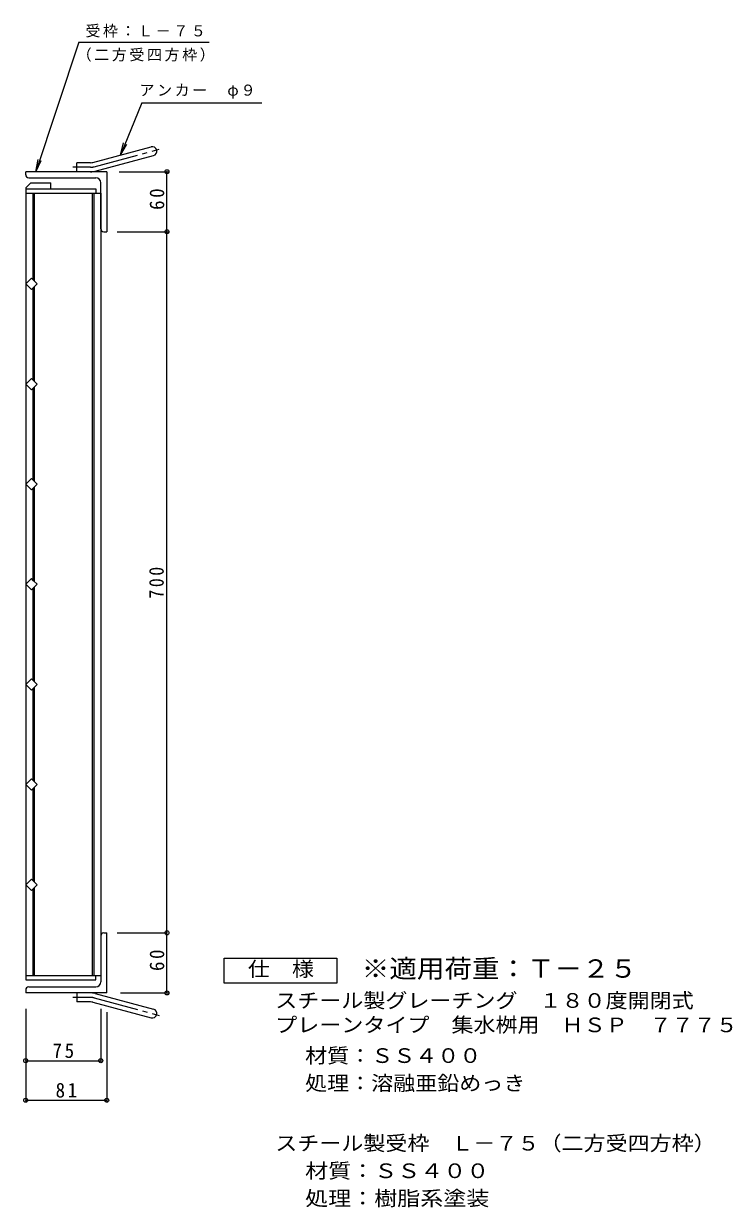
# Model space of a CAD drawing. Units: millimetres, scale not verified. Extents: x -868 to 906, y -688 to 666.
# Drawn here: x 199 to 906, y -558 to 624 of the extents above; entities that cross this region are included whole.
import ezdxf
from ezdxf.enums import TextEntityAlignment as Align

# ---------------------------------------------------------------- set-up
doc = ezdxf.new("R2010")
doc.units = ezdxf.units.MM
doc.header["$LTSCALE"] = 5
doc.header["$PDMODE"] = 32
doc.header["$PDSIZE"] = 4
doc.linetypes.add('CHAIN2', pattern=[12, 9, -1, 1, -1])
for name, color, linetype, lineweight in [('B-1', 2, 'Continuous', 9), ('B-2', 3, 'Continuous', 9), ('B-4', 7, 'Continuous', 9), ('B-5', 7, 'Continuous', 9), ('F-4_F-4ﾚｲﾔ', 2, 'Continuous', 9)]:
    doc.layers.add(name, color=color, linetype=linetype, lineweight=lineweight)
doc.layers.add('F-5_F-5ﾚｲﾔ', color=2, linetype='Continuous')
doc.styles.add('ＭＳ ゴシック', font='')
doc.styles.get('ＭＳ ゴシック').set_extended_font_data('MS Gothic')

msp = doc.modelspace()

# ---------------------------------------------------------------- linework, layer by layer
at = {"layer": 'B-1'}
for p, q in [((267.789, 485.834), (325.979, 501.426)), ((251.644, 476.527), (251.644, 485.527)), ((265.459, 485.527), (251.644, 485.527)), ((270.118, 477.14), (328.309, 492.732)), ((281.644, 476.527), (200.644, 476.527)), ((200.644, 473.527), (200.644, 476.527)), ((281.644, 476.527), (281.644, 416.527)), ((203.644, 470.527), (270.644, 470.527)), ((275.644, 419.527), (275.644, 465.527)), ((278.644, 416.527), (281.644, 416.527)), ((278.644, -283.473), (281.644, -283.473)), ((281.644, -343.473), (281.644, -283.473)), ((275.644, -286.473), (275.644, -332.473)), ((200.644, -340.473), (200.644, -343.473)), ((203.644, -337.473), (270.644, -337.473)), ((281.644, -343.473), (200.644, -343.473)), ((251.644, -343.473), (251.644, -352.473)), ((265.459, -352.473), (251.644, -352.473)), ((267.789, -352.78), (325.979, -368.372)), ((270.118, -344.086), (328.309, -359.679))]:
    msp.add_line(p, q, dxfattribs=at)
at = {"layer": 'B-1', "linetype": 'CHAIN2'}
for p, q in [((268.953, 481.487), (334.12, 498.948)), ((265.459, 481.027), (247.839, 481.027)), ((265.459, -347.973), (247.839, -347.973)), ((268.953, -348.433), (334.12, -365.894))]:
    msp.add_line(p, q, dxfattribs=at)
at = {"layer": 'B-1'}
for centre, radius, start, end in [((327.144, 497.079), 4.5, 285.00014, 104.99991), ((265.459, 494.527), 9, 270, 285.00002), ((203.644, 473.527), 3, 180, 270), ((265.459, 494.527), 18, 270, 285), ((270.644, 465.527), 5, 0, 90), ((278.644, 419.527), 3, 180, 270), ((278.644, -286.473), 3, 90, 180), ((203.644, -340.473), 3, 90, 180), ((270.644, -332.473), 5, 270, 0), ((265.459, -361.473), 18, 75, 90), ((265.459, -361.473), 9, 74.99998, 90), ((327.144, -364.025), 4.5, 255.00009, 74.99986)]:
    msp.add_arc(centre, radius, start, end, dxfattribs=at)
at = {"layer": 'B-1', "linetype": 'CHAIN2'}
for centre, start, end in [((265.459, 494.527), 270, 284.99995), ((265.459, -361.473), 75.00005, 90)]:
    msp.add_arc(centre, 13.5, start, end, dxfattribs=at)
at = {"layer": 'B-2'}
for p, q in [((200.644, 460.527), (205.644, 465.527)), ((205.644, 465.527), (225.644, 465.527)), ((225.644, 459.527), (225.644, 465.527)), ((200.644, 460.527), (200.644, 459.527)), ((200.644, 459.527), (270.644, 459.527)), ((200.644, 459.527), (200.644, -330.473)), ((200.644, 455.027), (275.644, 455.027)), ((207.644, 455.027), (207.644, 368.84)), ((209.144, 455.027), (209.144, 367.341)), ((267.144, 455.027), (267.144, -325.973)), ((268.644, 455.027), (268.644, -325.973)), ((270.644, 459.527), (270.644, 455.027)), ((275.644, 455.027), (275.644, -325.973)), ((207.644, 360.213), (207.644, 268.841)), ((209.144, 361.713), (209.144, 267.341)), ((207.644, 260.213), (207.644, 168.841)), ((209.144, 261.713), (209.144, 167.341)), ((207.644, 160.213), (207.644, 68.841)), ((209.144, 161.713), (209.144, 67.341)), ((207.644, 60.213), (207.644, -31.159)), ((209.144, 61.713), (209.144, -32.659)), ((207.644, -39.787), (207.644, -131.159)), ((209.144, -38.287), (209.144, -132.659)), ((207.644, -139.787), (207.644, -231.159)), ((209.144, -138.287), (209.144, -232.659)), ((207.644, -239.787), (207.644, -325.973)), ((209.144, -238.287), (209.144, -325.973)), ((200.644, -325.973), (275.644, -325.973)), ((200.644, -330.473), (270.644, -330.473)), ((270.644, -330.473), (270.644, -325.973))]:
    msp.add_line(p, q, dxfattribs=at)
for points in [[(206.301, 358.87), (200.644, 364.527), (206.301, 370.184), (211.958, 364.527)], [(211.958, 364.527), (208.326, 360.895), (206.301, 358.87)]]:
    msp.add_lwpolyline(points, dxfattribs=at)
for points in [[(206.301, 270.184), (200.644, 264.527), (206.301, 258.87), (211.958, 264.527), (208.326, 268.159)], [(206.301, 170.184), (200.644, 164.527), (206.301, 158.87), (211.958, 164.527), (208.326, 168.158)], [(206.301, 70.184), (200.644, 64.527), (206.301, 58.87), (211.958, 64.527), (208.326, 68.158)], [(206.301, -29.816), (200.644, -35.473), (206.301, -41.13), (211.958, -35.473), (208.326, -31.841)], [(206.301, -129.816), (200.644, -135.473), (206.301, -141.13), (211.958, -135.473), (208.326, -131.841)], [(206.301, -229.816), (200.644, -235.473), (206.301, -241.13), (211.958, -235.473), (208.326, -231.842)]]:
    msp.add_lwpolyline(points, close=True, dxfattribs=at)
at = {"layer": 'B-4'}
for p, q in [((294.12, 476.527), (343.219, 476.527)), ((341.719, 416.527), (341.719, 476.527)), ((292.026, 416.527), (343.219, 416.527)), ((341.719, -343.473), (341.719, -283.473)), ((295.287, -343.473), (343.219, -343.473)), ((200.644, -359.465), (200.644, -452.121)), ((275.644, -359.465), (275.644, -412.624)), ((281.644, -362.791), (281.644, -452.121)), ((200.644, -411.124), (275.644, -411.124)), ((200.644, -450.621), (281.644, -450.621))]:
    msp.add_line(p, q, dxfattribs=at)
msp.add_lwpolyline([(292.026, -283.473), (341.719, -283.473), (341.719, 416.527)], dxfattribs=at)
for p in [(341.719, 476.527), (341.719, 416.527), (341.719, -283.473), (341.719, -343.473), (200.644, -411.124), (275.644, -411.124), (200.644, -450.621), (281.644, -450.621)]:
    msp.add_point(p, dxfattribs=at)
at = {"layer": 'B-5'}
for p, q in [((253.781, 605.844), (210.8, 476.527)), ((253.781, 605.844), (384.067, 605.844)), ((316.672, 545.371), (295.427, 493.134)), ((316.672, 545.371), (436.583, 545.371)), ((295.427, 493.134), (298.481, 505.255)), ((295.427, 493.134), (301.514, 504.051)), ((210.8, 476.527), (213.16, 488.802)), ((210.8, 476.527), (216.257, 487.772))]:
    msp.add_line(p, q, dxfattribs=at)
at = {"layer": 'F-4_F-4ﾚｲﾔ'}
msp.add_lwpolyline([(398.84, -333.785), (398.84, -308.784), (511.34, -308.784), (511.34, -333.785)], close=True, dxfattribs=at)

# ---------------------------------------------------------------- texts
at = {"layer": 'B-4', "color": 2, "char_height": 14.66, "attachment_point": 7, "rotation": 90, "style": 'ＭＳ ゴシック'}
for s, insert in [('\\T1.27;\\W0.95;60', (339.219, 438.402)), ('\\T1.27;\\W0.9;700', (338.719, 50.277)), ('\\T1.27;\\W0.95;60', (339.219, -321.598))]:
    msp.add_mtext(s, dxfattribs=dict(at, insert=insert))
at = {"layer": 'B-4', "color": 2, "char_height": 14.66, "attachment_point": 7, "style": 'ＭＳ ゴシック'}
for s, insert in [('\\T1.27;\\W0.95;75', (227.519, -408.624)), ('\\T1.27;\\W0.95;81', (230.519, -448.121))]:
    msp.add_mtext(s, dxfattribs=dict(at, insert=insert))
at = {"layer": 'B-5', "char_height": 11, "attachment_point": 7, "style": 'ＭＳ ゴシック'}
for s, insert in [('\\T1.17;受枠：Ｌ－７５', (260.332, 610.496)), ('\\T1.17;（二方受四方枠）', (251.582, 586.392)), ('\\T1.17;アンカー\u3000φ９', (314.268, 549.5))]:
    msp.add_mtext(s, dxfattribs=dict(at, insert=insert))
at = {"layer": 'F-4_F-4ﾚｲﾔ', "style": 'ＭＳ ゴシック'}
for s, width, p in [('仕\u3000様', 1.1, (422.59, -331.285)), ('スチール製グレーチング\u3000１８０度開閉式', 1.1, (449.885, -362.745)), ('プレーンタイプ\u3000集水桝用\u3000ＨＳＰ\u3000７７７５', 1.1, (449.885, -387.118)), ('材質：ＳＳ４００', 1.1, (479.741, -417.77)), ('処理：溶融亜鉛めっき', 1.1, (479.741, -445.271)), ('スチール製受枠\u3000Ｌ－７５（二方受四方枠）', 1.1, (449.886, -505.271)), ('材質：ＳＳ４００', 1.15, (479.741, -532.771)), ('処理：樹脂系塗装', 1.15, (479.741, -560.271))]:
    msp.add_text(s, height=14.66, dxfattribs=dict(at, width=width)).set_placement(p, align=Align.BOTTOM_LEFT)
at = {"layer": 'F-5_F-5ﾚｲﾔ', "color": 3, "style": 'ＭＳ ゴシック', "width": 1.1}
msp.add_text('※適用荷重：Ｔ－２５', height=18.33, dxfattribs=at).set_placement((536.34, -333.785), align=Align.BOTTOM_LEFT)

doc.saveas('drawing.dxf')
